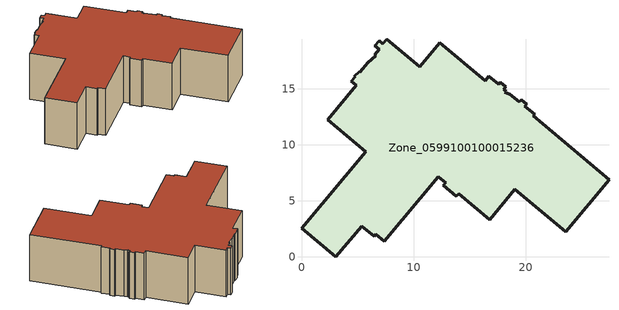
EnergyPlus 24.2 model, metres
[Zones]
Zone_0599100100015236
 floor ground (C_G): 20.66,12.56 27.42,6.87 23.55,2.26 19.03,6.02 16.8,3.33 14,5.65 13.81,5.41 12.65,6.38 12.85,6.61 12.19,7.16 7.37,1.38 6.62,2.02 6.47,1.84 5.35,2.75 3.07,0 0,2.58 5.74,9.39 2.32,12.24 4.89,15.29 4.46,15.66 4.78,16.07 4.72,16.11 5.16,16.53 5.21,16.49 5.44,16.76 5.9,17.31 6.63,17.94 6.52,18.04 6.92,18.52 6.55,18.83 6.93,19.29 7.25,19.03 7.6,19.42 10.54,16.97 12.34,19.09 16.36,15.7 16.7,16.11 17.57,15.41 17.7,15.56 18.19,15.15 18.03,14.96 18.25,14.79 18.12,14.68 18.58,14.51 19.41,13.81 19.57,14.01 20.06,13.61 19.92,13.44 20.79,12.73 z0
 wall outside (C_F): 0,2.58 3.07,0 5.35,2.75 6.47,1.84 6.62,2.02 7.37,1.38 12.19,7.16 12.85,6.61 12.65,6.38 13.81,5.41 14,5.65 16.8,3.33 19.03,6.02 23.55,2.26 27.42,6.87 20.66,12.56 20.79,12.73 19.92,13.44 20.06,13.61 19.57,14.01 19.41,13.81 18.58,14.51 18.12,14.68 18.25,14.79 18.03,14.96 18.19,15.15 17.7,15.56 17.57,15.41 16.7,16.11 16.36,15.7 12.34,19.09 10.54,16.97 7.6,19.42 7.25,19.03 6.93,19.29 6.55,18.83 6.92,18.52 6.52,18.04 6.63,17.94 5.9,17.31 5.44,16.76 5.21,16.49 5.16,16.53 4.72,16.11 4.78,16.07 4.46,15.66 4.89,15.29 2.32,12.24 5.74,9.39 0,2.58 z0:6.5
 roof outside (C_R): 7.37,1.38 12.19,7.16 12.85,6.61 12.65,6.38 13.81,5.41 14,5.65 16.8,3.33 19.03,6.02 23.55,2.26 27.42,6.87 20.66,12.56 20.79,12.73 19.92,13.44 20.06,13.61 19.57,14.01 19.41,13.81 18.58,14.51 18.12,14.68 18.25,14.79 18.03,14.96 18.19,15.15 17.7,15.56 17.57,15.41 16.7,16.11 16.36,15.7 12.34,19.09 10.54,16.97 7.6,19.42 7.25,19.03 6.93,19.29 6.55,18.83 6.92,18.52 6.52,18.04 6.63,17.94 5.9,17.31 5.44,16.76 5.21,16.49 5.16,16.53 4.72,16.11 4.78,16.07 4.46,15.66 4.89,15.29 2.32,12.24 5.74,9.39 0,2.58 3.07,0 5.35,2.75 6.47,1.84 6.62,2.02 z6.5
[BUILDING]
Pand.0599100100015236: North Axis=0; Terrain=City; Loads Convergence Tolerance Value=0.04; Temperature Convergence Tolerance Value=0.4; Solar Distribution=FullExterior; Maximum Number of Warmup Days=25; Minimum Number of Warmup Days=1
[Site:Location]
Rotterdam.The.Hague.AP_ZH_NLD Design_Conditions: Latitude=51.96; Longitude=4.45; Time Zone=1; Elevation=-4.5
[SITE:GROUNDTEMPERATURE:BUILDINGSURFACE]
18, 18, 18, 18, 18, 18, 18, 18, 18, 18, 18, 18
[MATERIAL] Thermal Absorptance=0.9; Solar Absorptance=0.7; Visible Absorptance=0.7
Name | Roughness | Thickness | Conductivity | Density | Specific Heat
G.D.2015-2018 | MediumSmooth | 0.15 | 0.0428571 | 540 | 1210
F.D.2015-2018 | Rough | 0.3 | 0.0666667 | 1920 | 840
R.D.2015-2018 | MediumRough | 0.2 | 0.0333333 | 1500 | 1000
[CONSTRUCTION]
C_G: G.D.2015-2018
C_F: F.D.2015-2018
C_R: R.D.2015-2018
[ZONE]
Zone_0599100100015236: Type=1; Multiplier=1; Ceiling Height=Autocalculate; Volume=Autocalculate; Floor Area=autocalculate; Part of Total Floor Area=Yes
[ZONEINFILTRATION:DESIGNFLOWRATE]
Infil_Zone_0599100100015236: Zone or ZoneList or Space or SpaceList=Zone_0599100100015236; Schedule=AlwaysOn; Design Flow Rate Calculation Method=Flow/Area; Flow Rate per Floor Area=0.0021; Constant Term Coefficient=1; Temperature Term Coefficient=0; Velocity Term Coefficient=0; Velocity Squared Term Coefficient=0
[HVACTEMPLATE:ZONE:IDEALLOADSAIRSYSTEM]
Zone_0599100100015236: Maximum Heating Supply Air Temperature=50; Minimum Cooling Supply Air Temperature=13; Maximum Heating Supply Air Humidity Ratio=0.0156; Minimum Cooling Supply Air Humidity Ratio=0.0077; Heating Limit=NoLimit; Cooling Limit=NoLimit; Dehumidification Control Type=ConstantSensibleHeatRatio; Cooling Sensible Heat Ratio=0.7; Dehumidification Setpoint=60; Humidification Control Type=None; Humidification Setpoint=30; Outdoor Air Method=None; Outdoor Air Flow Rate per Person=0.00944; Outdoor Air Flow Rate per Zone Floor Area=0; Outdoor Air Flow Rate per Zone=0; Demand Controlled Ventilation Type=None; Outdoor Air Economizer Type=NoEconomizer; Heat Recovery Type=None; Sensible Heat Recovery Effectiveness=0.7; Latent Heat Recovery Effectiveness=0.65
[ZONECONTROL:THERMOSTAT]
ThermostatControl_Zone_0599100100015236: Zone or ZoneList=Zone_0599100100015236; Control Type Schedule=DualSetpointControlType; Control 1=Thermostat_Zone_0599100100015236; Temperature Difference Between Cutout And Setpoint=0
[THERMOSTATSETPOINT:DUALSETPOINT]
Thermostat_Zone_0599100100015236: Heating Setpoint Temperature Schedule=HeatingSetpoint_Zone_0599100100015236; Cooling Setpoint Temperature Schedule=CoolingSetpoint_Zone_0599100100015236
[SCHEDULE:COMPACT]
HeatingSetpoint_Zone_0599100100015236: Through: 12/31, For: AllDays, Until: 24:00, 21
CoolingSetpoint_Zone_0599100100015236: Through: 12/31, For: AllDays, Until: 24:00, 24
DualSetpointControlType: Through: 12/31, For: AllDays, Until: 24:00, 4
AlwaysOn: Through: 12/31, For: AllDays, Until: 24:00, 1
